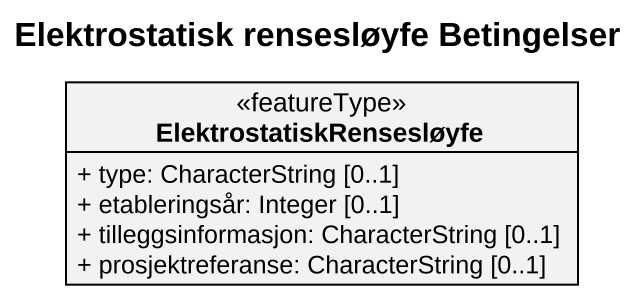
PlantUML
@startuml
title Elektrostatisk rensesløyfe Betingelser
hide circle
hide empty members
skinparam classAttributeIconSize 0
class ElektrostatiskRensesløyfe <<featureType>> {
  + type: CharacterString [0..1]
  + etableringsår: Integer [0..1]
  + tilleggsinformasjon: CharacterString [0..1]
  + prosjektreferanse: CharacterString [0..1]
}
@enduml
